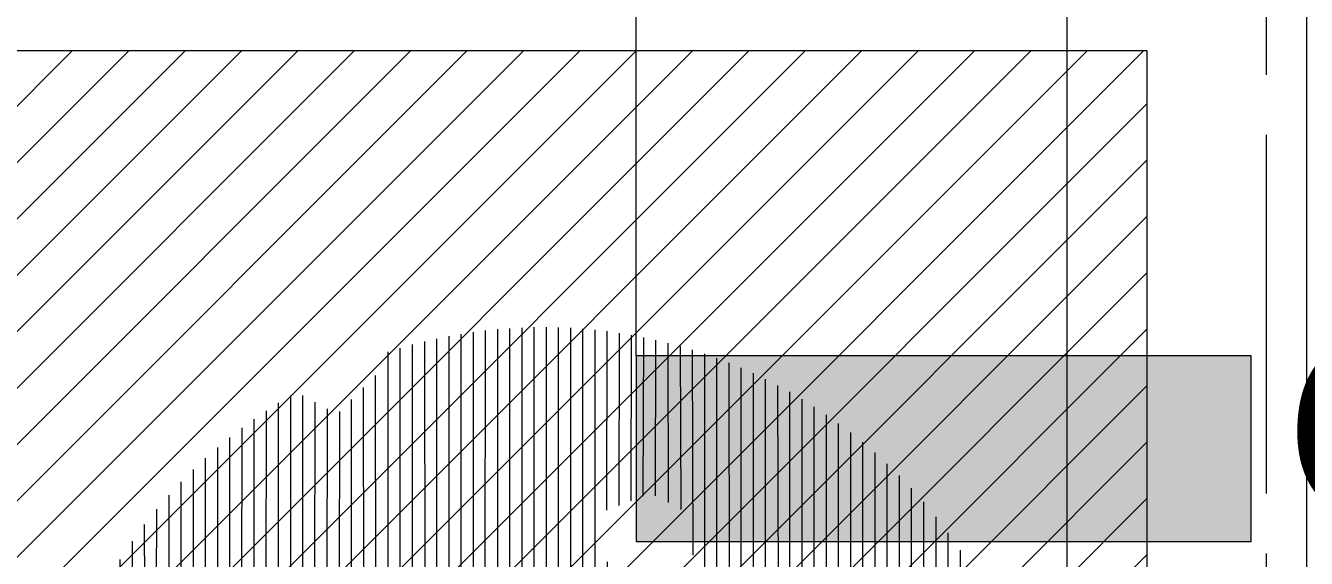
# Model space of a CAD drawing. Header units: feet. Extents: x 25261344 to 25389498, y 30010528 to 30074588.
# Drawn here: x 25355421.4 to 25355501.8, y 30072131.9 to 30072165.2 of the extents above; entities that cross this region are included whole.
import ezdxf

# ---------------------------------------------------------------- set-up
doc = ezdxf.new("R2010")
doc.units = ezdxf.units.FT
doc.header["$LTSCALE"] = 30
doc.header["$MEASUREMENT"] = 0
doc.linetypes.add('CENTER2', pattern=[1.125, 0.75, -0.125, 0.125, -0.125])
doc.layers.get('0').update_dxf_attribs({"lineweight": 5})
for name, color, linetype, lineweight in [('Floor Case', 251, 'Continuous', 13), ('GRADE BEAM', 2, 'Continuous', 20), ('grid text', 252, 'CENTER2', 9), ('illustr-TREE', 113, 'Continuous', 0), ('Veranda', 31, 'Continuous', 13)]:
    doc.layers.add(name, color=color, linetype=linetype, lineweight=lineweight)
doc.styles.get("Standard").update_dxf_attribs({"font": 'timesbd.ttf'})

# ---------------------------------------------------------------- blocks, each defined once
blk = doc.blocks.new('DFGDFG')
at = {"layer": 'grid text'}
blk.add_line((25353260.40450277, 30071967.15876193), (25353260.40450277, 30072999.78146425), dxfattribs=at)
blk = doc.blocks.new('tree top')
h = blk.add_hatch()
h.set_pattern_fill('ANSI31', color=251, scale=0.35, angle=315, style=0)
h.set_pattern_definition([(0, (104532.6267843802, 775790.9848921269), (1.387778780781446e-17, 0.04375), [])])
edge = h.paths.add_edge_path()
edge.add_line((104535.1949060522, 775793.3844139406), (104535.1397285591, 775793.374092619))
edge.add_line((104535.1397285591, 775793.374092619), (104534.9850489507, 775793.5287722273))
edge.add_line((104534.9850489507, 775793.5287722273), (104535.0633148212, 775793.6740280017))
edge.add_arc((104533.4950354998, 775792.786750348), 1.801877261241316, 29.49966526654471, 118.80689927608)
edge.add_arc((104532.5965479933, 775792.564019337), 1.801877261241316, 74.4642575678971, 89.03850350644399, ccw=False)
edge.add_line((104533.0791618241, 775794.300062411), (104533.301968914, 775794.3487048204))
edge.add_line((104533.301968914, 775794.3487048204), (104533.4238744545, 775794.3770619798))
edge.add_line((104533.4238744545, 775794.3770619798), (104533.4974381319, 775794.278337035))
edge.add_line((104533.4974381319, 775794.278337035), (104533.5825618462, 775794.2279242993))
edge.add_line((104533.5825618462, 775794.2279242993), (104533.5058454174, 775794.1869639459))
edge.add_line((104533.5058454174, 775794.1869639459), (104533.4678316458, 775794.141240457))
edge.add_arc((104532.5965479937, 775792.5640193367), 1.801877261241316, 57.59457567170341, 61.08299616053341, ccw=False)
edge.add_line((104533.5621861394, 775794.0853032143), (104533.5790156128, 775794.0955182273))
edge.add_line((104533.5790156128, 775794.0955182273), (104533.9482595248, 775793.7885347903))
edge.add_line((104533.9482595248, 775793.7885347903), (104533.9290937074, 775793.7769016827))
edge.add_arc((104532.5965479931, 775792.5640193374), 1.801877261241316, 36.34523462391559, 42.30844412190709, ccw=False)
edge.add_line((104534.0478892065, 775793.6319005792), (104534.0815703142, 775793.6038986492))
edge.add_line((104534.0815703142, 775793.6038986492), (104534.0721192102, 775793.5981620972))
edge.add_arc((104532.5965479931, 775792.5640193373), 1.801877261241316, 30.170842583107685, 35.0243976953102, ccw=False)
edge.add_line((104534.154326155, 775793.4696069161), (104534.1687256145, 775793.4576354376))
edge.add_line((104534.1687256145, 775793.4576354376), (104534.1631516733, 775793.4542522135))
edge.add_arc((104532.5965479934, 775792.5640193368), 1.801877261241316, 21.4435394433263, 29.60768955501601, ccw=False)
edge.add_line((104534.273696202, 775793.2227571838), (104534.2968807264, 775793.2034819437))
edge.add_line((104534.2968807264, 775793.2034819437), (104534.284070689, 775793.1957066143))
edge.add_arc((104532.5965479934, 775792.5640193366), 1.801877261241316, 17.89687587047422, 20.52229031808548, ccw=False)
edge.add_line((104534.3112345069, 775793.1177447425), (104534.337880538, 775793.0955916619))
edge.add_line((104534.337880538, 775793.0955916619), (104534.3213051829, 775793.0855308914))
edge.add_arc((104532.5965479935, 775792.5640193365), 1.801877261241315, 14.667498225316422, 16.823642001382098, ccw=False)
edge.add_line((104534.339704858, 775793.0202712518), (104534.3788803494, 775792.9877013797))
edge.add_line((104534.3788803494, 775792.9877013797), (104534.351800883, 775792.9712649116))
edge.add_arc((104532.5965479934, 775792.5640193368), 1.801877261241316, 11.674765419568587, 13.062384450065508, ccw=False)
edge.add_line((104534.3611480693, 775792.9286400119), (104534.3737246716, 775792.9181840275))
edge.add_line((104534.3737246716, 775792.9181840275), (104534.3644013378, 775792.9125250283))
edge.add_arc((104532.5965479933, 775792.564019337), 1.801877261241316, -1.0323001335767117, 11.152004585552788, ccw=False)
edge.add_line((104534.3981328056, 775792.5315566055), (104534.5364979373, 775792.592262037))
edge.add_line((104534.5364979373, 775792.592262037), (104534.6274051232, 775792.5922620372))
edge.add_line((104534.6274051232, 775792.5922620372), (104534.7001308455, 775792.3999598412))
edge.add_line((104534.7001308455, 775792.3999598412), (104534.6319504726, 775792.2727678504))
edge.add_line((104534.6319504726, 775792.2727678504), (104534.5228618671, 775792.274282038))
edge.add_line((104534.5228618671, 775792.274282038), (104534.4334698049, 775792.2227995645))
edge.add_line((104534.4334698049, 775792.2227995645), (104534.3764123112, 775792.2832263979))
edge.add_arc((104532.5965479934, 775792.5640193371), 1.801877261241315, 346.0597446608196, 351.03485710663614, ccw=False)
edge.add_line((104534.3453553936, 775792.1299290913), (104534.3631677071, 775792.115120221))
edge.add_line((104534.3631677071, 775792.115120221), (104534.3375367791, 775792.0995629746))
edge.add_arc((104532.5965479934, 775792.564019337), 1.801877261241316, 340.18192506286124, 345.06266270090435, ccw=False)
edge.add_line((104534.2917070222, 775791.9531203836), (104534.3015451855, 775791.9449410933))
edge.add_line((104534.3015451855, 775791.9449410933), (104534.2850377417, 775791.9349215431))
edge.add_arc((104532.5965479934, 775792.564019337), 1.801877261241316, 299.63972113915105, 339.5656041842646, ccw=False)
edge.add_line((104533.4876565509, 775790.9979135924), (104533.5033189492, 775790.9848921269))
edge.add_arc((104533.4950354998, 775792.786750348), 1.801877261241316, 270.2633966097723, 379.3713474738545)
blk = doc.blocks.new('1 B')
at = {"layer": 'GRADE BEAM'}
blk.add_lwpolyline([(25350192.1477823, 30068774.69180704), (25350207.1477823, 30068774.69180704), (25350207.1477823, 30068577.06962347), (25350192.14776508, 30068577.06962347)], close=True, dxfattribs=at)

msp = doc.modelspace()

# ---------------------------------------------------------------- hatches: boundary and pattern name
at = {"linetype": 'CENTER2', "ltscale": 10}
msp.add_hatch(color=256, dxfattribs=at).paths.add_polyline_path([(25355498.28304086, 30072132.90941039), (25355459.73118271, 30072132.90941039), (25355459.73118271, 30072144.55581386), (25355498.28304086, 30072144.55581386)])
at = {"layer": 'Veranda', "ltscale": 0.04}
h = msp.add_hatch(dxfattribs=at)
h.set_pattern_fill('ANSI31', color=85, scale=20, angle=180.0000000020352)
h.set_pattern_definition([(225.0000000020351, (25039250.54692337, 30104812.70142928), (1.76776695302916, -1.767766952903578), [])])
h.paths.add_polyline_path([(25355379.75490621, 30072163.69916613), (25355491.75490615, 30072163.69916613), (25355491.75490615, 30071939.69916595), (25355379.75490621, 30071939.69916595)])

# ---------------------------------------------------------------- linework, layer by layer
at = {"linetype": 'CENTER2', "ltscale": 10}
msp.add_line((25355459.73118271, 30072144.55581386), (25355459.73118269, 30072508.4516554), dxfattribs=at)
msp.add_lwpolyline([(25355459.73118271, 30072132.90941039), (25355498.28304086, 30072132.90941039), (25355498.28304086, 30072144.55581386), (25355459.73118271, 30072144.55581386)], close=True, dxfattribs=at)
at = {"layer": 'Floor Case', "ltscale": 0.04}
msp.add_lwpolyline([(25355379.75490621, 30072163.69916613), (25355491.75490615, 30072163.69916613), (25355491.75490615, 30071939.69916595), (25355379.75490621, 30071939.69916595)], close=True, dxfattribs=at)

# ---------------------------------------------------------------- block references
msp.add_blockref('DFGDFG', (2238.85040345788, 2.123415470123291e-07))
at = {"layer": 'GRADE BEAM'}
msp.add_blockref('1 B', (5294.607123792171, 3447.129543632269), dxfattribs=at)
at = {"layer": 'illustr-TREE', "xscale": 17.44942218932806, "yscale": 17.44942218932806, "zscale": 17.44942218932806, "rotation": 90}
msp.add_blockref('tree top', (38892589.78286624, 28248065.81082415), dxfattribs=at)

# ---------------------------------------------------------------- texts
at = {"linetype": 'CENTER2', "ltscale": 10, "insert": (25355518.42405074, 30072133.75300584), "char_height": 12, "width": 28.54191866889596, "attachment_point": 9}
msp.add_mtext("C'", dxfattribs=at)

doc.saveas('drawing.dxf')
